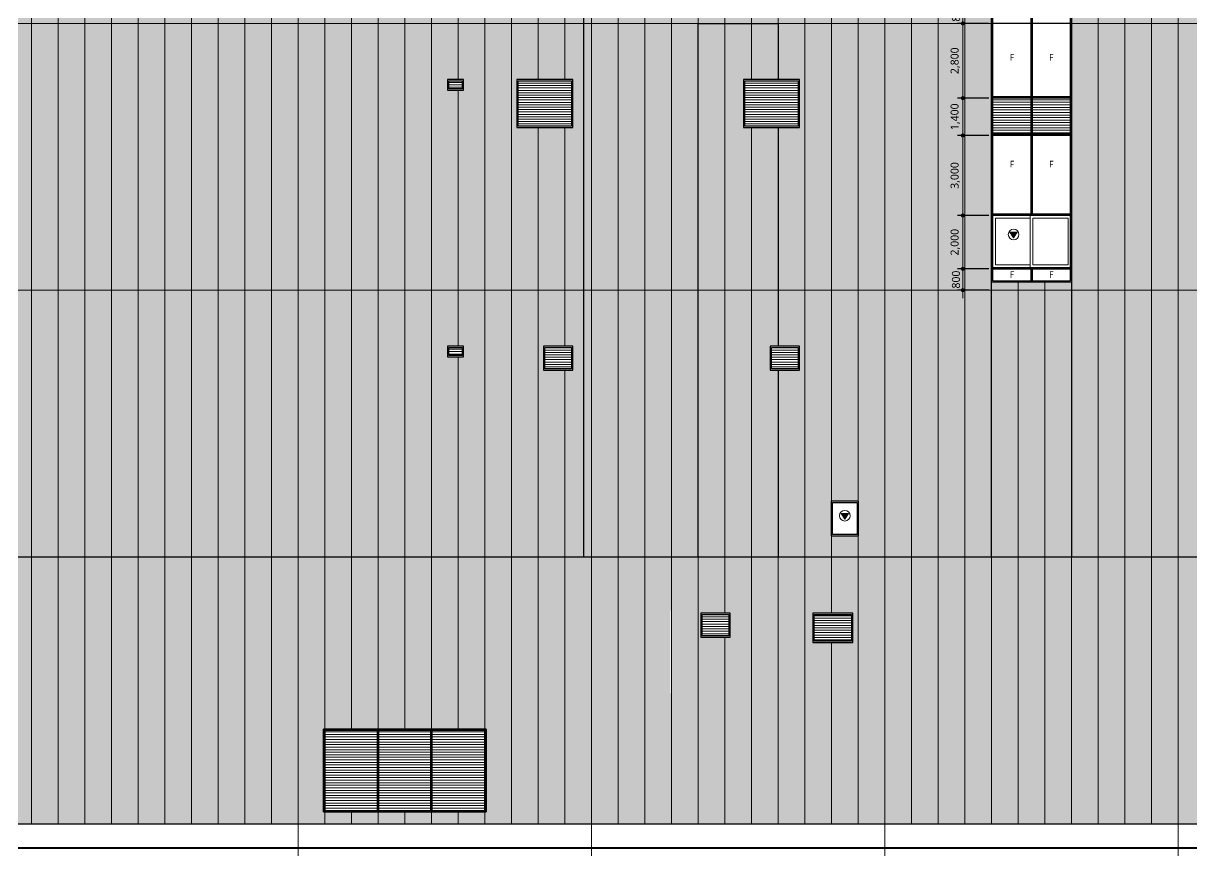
# Model space of a CAD drawing. Header units: millimetres. Extents: x 1680000 to 3024000, y 712800 to 950400.
# Drawn here: x 1854160 to 1897960, y 784360 to 815360 of the extents above; entities that cross this region are included whole.
import ezdxf
from ezdxf.enums import TextEntityAlignment as Align

# ---------------------------------------------------------------- set-up
doc = ezdxf.new("R2010")
doc.units = ezdxf.units.MM
doc.set_wipeout_variables(frame=1)
doc.linetypes.add('CEN', pattern=[62, 60, -1, 0, -1])
doc.linetypes.add('HID', pattern=[2, 1.1, -0.9])
doc.layers.get('Defpoints').update_dxf_attribs({"color": 140})
for name, color, linetype, lineweight in [('A-AXIS-LINE', 1, 'CEN', 15), ('A-DWXK-OPEN', 1, 'HID', 15), ('A-ELEV-LIN1', 2, 'Continuous', 40), ('A-ELEV-LIN2', 7, 'Continuous', 25), ('A-ELEV-LIN3', 8, 'Continuous', 18), ('A-ELEV-WIN', 4, 'Continuous', 25), ('A-MKXS-TEXT1', 3, 'Continuous', 25)]:
    doc.layers.add(name, color=color, linetype=linetype, lineweight=lineweight)
doc.layers.add('A-XXXX-NPLT', color=144, linetype='Continuous', lineweight=15, plot=False)
doc.layers.add('입면색상', color=7, linetype='Continuous')
doc.styles.add('HY울릉도L', font='')
doc.styles.add('맑은고딕', font='malgun.ttf')
doc.styles.get('HY울릉도L').set_extended_font_data('HYwulM')
doc.dimstyles.new('CDIM', dxfattribs={"dimtxt": 3, "dimasz": 1.5, "dimexe": 2, "dimexo": 1, "dimgap": 1, "dimtad": 1, "dimdec": 0, "dimrnd": 0.5, "dimzin": 0, "dimdsep": 32, "dimlunit": 6, "dimtxsty": 'HY울릉도L', "dimblk1": '_CIDOT', "dimblk2": '_CIDOT', "dimsah": 1, "dimcen": 5.5, "dimclrd": 2, "dimclre": 2, "dimclrt": 7, "dimadec": 0, "dimazin": 0, "dimtfac": 1, "dimtdec": 0, "dimtix": 1, "dimtmove": 2, "dimatfit": 1, "dimldrblk": '_CIDOT', "dimfxl": 1, "dimtolj": 1, "dimtzin": 0, "dimlwd": -1, "dimarcsym": 0})
pattern_1 = [(0, (995000, 712800), (2e-14, 95.25), [])]

# ---------------------------------------------------------------- blocks, each defined once
blk = doc.blocks.new('_CIDOT')
at = {"color": 0, "linetype": 'ByBlock'}
blk.add_line((2, 0), (-1, 0), dxfattribs=at)
at = {"color": 0, "linetype": 'ByBlock', "const_width": 0.5}
blk.add_lwpolyline([(-0.25, 0, 1), (0.25, 0, 1)], format="xyb", close=True, dxfattribs=at)
blk = doc.blocks.new('*D36')
at = {"layer": 'A-XXXX-NPLT', "transparency": 16777216}
for p, q in [((-1080, 10850), (-1080, 11000)), ((-1080, 10700), (-1080, 9900)), ((-1080, 9750), (-1080, 9600))]:
    blk.add_line(p, q, dxfattribs=at)
at = {"layer": 'A-XXXX-NPLT', "lineweight": -2, "transparency": 16777216}
for p, q in [((-100, 10700), (-1280, 10700)), ((-100, 9900), (-1280, 9900))]:
    blk.add_line(p, q, dxfattribs=at)
at = {"layer": 'Defpoints', "color": 0, "transparency": 16777216}
for p in [(0, 10700), (-1080, 9900), (0, 9900)]:
    blk.add_point(p, dxfattribs=at)
at = {"layer": 'A-XXXX-NPLT', "transparency": 16777216, "xscale": 150, "yscale": 150, "zscale": 150}
for p, rotation in [((-1080, 10700), 270), ((-1080, 9900), 90)]:
    blk.add_blockref('_CIDOT', p, dxfattribs=dict(at, rotation=rotation))
at = {"layer": 'A-XXXX-NPLT', "color": 3, "transparency": 16777216, "insert": (-1335, 10300), "char_height": 300, "attachment_point": 5, "rotation": 90, "style": '맑은고딕'}
blk.add_mtext('\\A1;800', dxfattribs=at)
blk = doc.blocks.new('*D41')
at = {"layer": 'A-XXXX-NPLT', "transparency": 16777216}
for p, q in [((-1080, 850), (-1080, 1000)), ((-1080, 700), (-1080, -100)), ((-1080, -250), (-1080, -400))]:
    blk.add_line(p, q, dxfattribs=at)
at = {"layer": 'A-XXXX-NPLT', "lineweight": -2, "transparency": 16777216}
for p, q in [((-100, 700), (-1280, 700)), ((-100, -100), (-1280, -100))]:
    blk.add_line(p, q, dxfattribs=at)
at = {"layer": 'Defpoints', "color": 0, "transparency": 16777216}
for p in [(0, 700), (-1080, -100), (0, -100)]:
    blk.add_point(p, dxfattribs=at)
at = {"layer": 'A-XXXX-NPLT', "transparency": 16777216, "xscale": 150, "yscale": 150, "zscale": 150}
for p, rotation in [((-1080, 700), 270), ((-1080, -100), 90)]:
    blk.add_blockref('_CIDOT', p, dxfattribs=dict(at, rotation=rotation))
at = {"layer": 'A-XXXX-NPLT', "color": 3, "transparency": 16777216, "insert": (-1335, 300), "char_height": 300, "attachment_point": 5, "rotation": 90, "style": '맑은고딕'}
blk.add_mtext('\\A1;800', dxfattribs=at)
blk = doc.blocks.new('*D42')
at = {"layer": 'A-XXXX-NPLT', "lineweight": -2, "transparency": 16777216}
for p, q in [((-100, 2700), (-1280, 2700)), ((-100, 700), (-1280, 700))]:
    blk.add_line(p, q, dxfattribs=at)
at = {"layer": 'A-XXXX-NPLT', "transparency": 16777216}
blk.add_line((-1080, 850), (-1080, 2550), dxfattribs=at)
at = {"layer": 'Defpoints', "color": 0, "transparency": 16777216}
for p in [(-1080, 2700), (0, 2700), (0, 700)]:
    blk.add_point(p, dxfattribs=at)
at = {"layer": 'A-XXXX-NPLT', "transparency": 16777216, "xscale": 150, "yscale": 150, "zscale": 150}
for p, rotation in [((-1080, 2700), 90), ((-1080, 700), 270)]:
    blk.add_blockref('_CIDOT', p, dxfattribs=dict(at, rotation=rotation))
at = {"layer": 'A-XXXX-NPLT', "color": 3, "transparency": 16777216, "insert": (-1360, 1700), "char_height": 300, "attachment_point": 5, "rotation": 90, "style": '맑은고딕'}
blk.add_mtext('\\A1;2,000', dxfattribs=at)
blk = doc.blocks.new('*D43')
at = {"layer": 'A-XXXX-NPLT', "lineweight": -2, "transparency": 16777216}
for p, q in [((-100, 9900), (-1280, 9900)), ((-100, 7100), (-1280, 7100))]:
    blk.add_line(p, q, dxfattribs=at)
at = {"layer": 'A-XXXX-NPLT', "transparency": 16777216}
blk.add_line((-1080, 7250), (-1080, 9750), dxfattribs=at)
at = {"layer": 'Defpoints', "color": 0, "transparency": 16777216}
for p in [(-1080, 9900), (0, 9900), (0, 7100)]:
    blk.add_point(p, dxfattribs=at)
at = {"layer": 'A-XXXX-NPLT', "transparency": 16777216, "xscale": 150, "yscale": 150, "zscale": 150}
for p, rotation in [((-1080, 9900), 90), ((-1080, 7100), 270)]:
    blk.add_blockref('_CIDOT', p, dxfattribs=dict(at, rotation=rotation))
at = {"layer": 'A-XXXX-NPLT', "color": 3, "transparency": 16777216, "insert": (-1360, 8500), "char_height": 300, "attachment_point": 5, "rotation": 90, "style": '맑은고딕'}
blk.add_mtext('\\A1;2,800', dxfattribs=at)
blk = doc.blocks.new('*D44')
at = {"layer": 'A-XXXX-NPLT', "lineweight": -2, "transparency": 16777216}
for p, q in [((-100, 7100), (-1280, 7100)), ((-100, 5700), (-1280, 5700))]:
    blk.add_line(p, q, dxfattribs=at)
at = {"layer": 'A-XXXX-NPLT', "transparency": 16777216}
blk.add_line((-1080, 6950), (-1080, 5850), dxfattribs=at)
at = {"layer": 'Defpoints', "color": 0, "transparency": 16777216}
for p in [(0, 7100), (-1080, 5700), (0, 5700)]:
    blk.add_point(p, dxfattribs=at)
at = {"layer": 'A-XXXX-NPLT', "transparency": 16777216, "xscale": 150, "yscale": 150, "zscale": 150}
for p, rotation in [((-1080, 7100), 90), ((-1080, 5700), 270)]:
    blk.add_blockref('_CIDOT', p, dxfattribs=dict(at, rotation=rotation))
at = {"layer": 'A-XXXX-NPLT', "color": 3, "transparency": 16777216, "insert": (-1361, 6400), "char_height": 300, "attachment_point": 5, "rotation": 90, "style": '맑은고딕'}
blk.add_mtext('\\A1;1,400', dxfattribs=at)
blk = doc.blocks.new('*D45')
at = {"layer": 'A-XXXX-NPLT', "lineweight": -2, "transparency": 16777216}
for p, q in [((-100, 5700), (-1280, 5700)), ((-100, 2700), (-1280, 2700))]:
    blk.add_line(p, q, dxfattribs=at)
at = {"layer": 'A-XXXX-NPLT', "transparency": 16777216}
blk.add_line((-1080, 5550), (-1080, 2850), dxfattribs=at)
at = {"layer": 'Defpoints', "color": 0, "transparency": 16777216}
for p in [(0, 5700), (-1080, 2700), (0, 2700)]:
    blk.add_point(p, dxfattribs=at)
at = {"layer": 'A-XXXX-NPLT', "transparency": 16777216, "xscale": 150, "yscale": 150, "zscale": 150}
for p, rotation in [((-1080, 5700), 90), ((-1080, 2700), 270)]:
    blk.add_blockref('_CIDOT', p, dxfattribs=dict(at, rotation=rotation))
at = {"layer": 'A-XXXX-NPLT', "color": 3, "transparency": 16777216, "insert": (-1360, 4200), "char_height": 300, "attachment_point": 5, "rotation": 90, "style": '맑은고딕'}
blk.add_mtext('\\A1;3,000', dxfattribs=at)
blk = doc.blocks.new('소방관진입창')
at = {"layer": 'A-DWXK-OPEN', "linetype": 'Continuous', "ltscale": 50, "true_color": 0xcd2027}
h = blk.add_hatch(color=242, dxfattribs=at)
h.dxf.hatch_style = 1
h.paths.add_polyline_path([(138, 80), (-138, 80), (0, -130)])
at = {"layer": 'A-DWXK-OPEN', "color": 242, "linetype": 'Continuous', "ltscale": 50, "true_color": 0xcd2027}
blk.add_lwpolyline([(-138, 80), (0, -130), (138, 80)], close=True, dxfattribs=at)
blk.add_circle((0, 0), 200, dxfattribs=at)
blk = doc.blocks.new('axis')
at = {"layer": 'A-AXIS-LINE'}
for p, q in [((4621438.1, -401118.7), (4883538.1, -401118.7)), ((4621438.1, -411118.7), (4883538.1, -411118.7)), ((4621438.1, -421118.7), (4883538.1, -421118.7)), ((4621438.1, -431118.7), (4883538.1, -431118.7))]:
    blk.add_line(p, q, dxfattribs=at)
blk = doc.blocks.new('3f소방창')
blk.add_wipeout([(-10, -200), (-10, -1500), (1010, -1500), (1010, -200)]).dxf.layer = 'A-ELEV-LIN3'
at = {"layer": 'A-ELEV-WIN'}
blk.add_lwpolyline([(1010, -1500), (1010, -200), (-10, -200), (-10, -1500), (1010, -1500)], dxfattribs=at)
blk.add_lwpolyline([(40, -1450), (40, -250), (960, -250), (960, -1450)], close=True, dxfattribs=at)
blk = doc.blocks.new('1f 루버-1')
blk.add_wipeout([(0, -300), (0, -700), (600, -700), (600, -300)]).dxf.layer = 'A-ELEV-LIN3'
at = {"layer": 'A-ELEV-LIN3'}
for p, q in [((550, -410), (50, -410)), ((550, -500), (50, -500)), ((550, -590), (50, -590))]:
    blk.add_line(p, q, dxfattribs=at)
at = {"layer": 'A-ELEV-WIN'}
blk.add_lwpolyline([(600, -700), (600, -300), (0, -300), (0, -700), (600, -700)], dxfattribs=at)
blk.add_lwpolyline([(50, -650), (50, -350), (550, -350), (550, -650)], close=True, dxfattribs=at)
blk = doc.blocks.new('4f 루버')
blk.add_wipeout([(0, -300), (0, -2100), (2100, -2100), (2100, -300)]).dxf.layer = 'A-ELEV-LIN3'
at = {"layer": 'A-ELEV-LIN3'}
for p, q in [((2050, -440), (50, -440)), ((2050, -530), (50, -530)), ((2050, -620), (50, -620)), ((2050, -710), (50, -710)), ((2050, -800), (50, -800)), ((2050, -890), (50, -890)), ((2050, -980), (50, -980)), ((2050, -1070), (50, -1070)), ((2050, -1160), (50, -1160)), ((2050, -1250), (50, -1250)), ((2050, -1340), (50, -1340)), ((2050, -1430), (50, -1430)), ((2050, -1520), (50, -1520)), ((2050, -1610), (50, -1610)), ((2050, -1700), (50, -1700)), ((2050, -1790), (50, -1790)), ((2050, -1880), (50, -1880)), ((2050, -1970), (50, -1970))]:
    blk.add_line(p, q, dxfattribs=at)
at = {"layer": 'A-ELEV-WIN'}
blk.add_lwpolyline([(2100, -2100), (2100, -300), (0, -300), (0, -2100), (2100, -2100)], dxfattribs=at)
blk.add_lwpolyline([(50, -2050), (50, -350), (2050, -350), (2050, -2050)], close=True, dxfattribs=at)
blk = doc.blocks.new('1f 루버')
blk.add_wipeout([(0, -300), (0, -1200), (1100, -1200), (1100, -300)]).dxf.layer = 'A-ELEV-LIN3'
at = {"layer": 'A-ELEV-LIN3'}
for p, q in [((1050, -440), (50, -440)), ((1050, -530), (50, -530)), ((1050, -620), (50, -620)), ((1050, -710), (50, -710)), ((1050, -800), (50, -800)), ((1050, -890), (50, -890)), ((1050, -980), (50, -980)), ((1050, -1070), (50, -1070))]:
    blk.add_line(p, q, dxfattribs=at)
at = {"layer": 'A-ELEV-WIN'}
blk.add_lwpolyline([(1100, -1200), (1100, -300), (0, -300), (0, -1200), (1100, -1200)], dxfattribs=at)
blk.add_lwpolyline([(50, -1150), (50, -350), (1050, -350), (1050, -1150)], close=True, dxfattribs=at)
blk = doc.blocks.new('1f 루버-2')
blk.add_wipeout([(-900, -300), (-900, -1400), (600, -1400), (600, -300)]).dxf.layer = 'A-ELEV-LIN3'
at = {"layer": 'A-ELEV-LIN3'}
for p, q in [((550, -400), (-850, -400)), ((550, -490), (-850, -490)), ((550, -580), (-850, -580)), ((550, -670), (-850, -670)), ((550, -760), (-850, -760)), ((550, -850), (-850, -850)), ((550, -940), (-850, -940)), ((550, -1030), (-850, -1030)), ((550, -1120), (-850, -1120)), ((550, -1210), (-850, -1210)), ((550, -1300), (-850, -1300))]:
    blk.add_line(p, q, dxfattribs=at)
at = {"layer": 'A-ELEV-WIN'}
blk.add_lwpolyline([(600, -1400), (600, -300), (-900, -300), (-900, -1400), (600, -1400)], dxfattribs=at)
blk.add_lwpolyline([(-850, -1350), (-850, -350), (550, -350), (550, -1350)], close=True, dxfattribs=at)
blk = doc.blocks.new('입면창2')
blk.add_wipeout([(0, 50050), (3000, 50050), (3000, 200), (0, 200)]).dxf.layer = 'A-ELEV-LIN3'
at = {"layer": 'A-ELEV-LIN3'}
h = blk.add_hatch(dxfattribs=at)
h.set_pattern_fill('ANSI31', color=253, scale=30, angle=315)
h.set_pattern_definition([(0, (-59545.61, -102760), (2e-14, 95.25), [])])
h.paths.add_polyline_path([(2950, 5750), (2950, 7100), (1525, 7100), (1525, 5750)])
h.paths.add_polyline_path([(50, 7100), (50, 5750), (1475, 5750), (1475, 7100)])
at = {"layer": 'A-ELEV-LIN3', "color": 253}
for points in [[(1450, 2700), (1450, 750)], [(1450, 850), (150, 850), (150, 2600), (1450, 2600)]]:
    blk.add_lwpolyline(points, dxfattribs=at)
blk.add_lwpolyline([(1550, 2600), (2875, 2600), (2875, 850), (1550, 850)], close=True, dxfattribs=at)
at = {"layer": 'A-ELEV-WIN'}
for p, q in [((50, 750), (2950, 750)), ((50, 700), (1475, 700)), ((1475, 750), (1475, 250)), ((1525, 750), (1525, 250)), ((1525, 700), (2950, 700)), ((50, 250), (2950, 250))]:
    blk.add_line(p, q, dxfattribs=at)
blk.add_lwpolyline([(3000, 200), (0, 200), (0, 50050), (3000, 50050)], close=True, dxfattribs=at)
for points in [[(50, 250), (50, 50000), (2950, 50000), (2950, 250)], [(1475, 10750), (1475, 2700)], [(1525, 10750), (1525, 2700)], [(1475, 9900), (50, 9900)], [(2950, 9900), (1525, 9900)], [(1475, 7150), (50, 7150)], [(1475, 7100), (50, 7100)], [(2950, 7150), (1525, 7150)], [(2950, 7100), (1525, 7100)], [(1475, 5750), (50, 5750)], [(1475, 5700), (50, 5700)], [(2950, 5750), (1525, 5750)], [(2950, 5700), (1525, 5700)], [(1475, 2750), (50, 2750)], [(2950, 2700), (50, 2700)], [(2950, 2750), (1525, 2750)]]:
    blk.add_lwpolyline(points, dxfattribs=at)
at = {"layer": 'A-MKXS-TEXT1', "style": '맑은고딕'}
for p in [(762.5, 8625), (2237.5, 8625), (762.5, 4625), (2237.5, 4625), (762.5, 485.5), (2237.5, 485.5)]:
    blk.add_text('F', height=250, dxfattribs=at).set_placement(p, align=Align.MIDDLE_CENTER)
at = {"layer": 'A-XXXX-NPLT'}
for p1, p2, picture, middle in [((0, 10700), (0, 9900), '*D36', (-1335, 10300)), ((0, 700), (0, -100), '*D41', (-1335, 300))]:
    dim = blk.add_aligned_dim(p1=p1, p2=p2, distance=-1080, dimstyle='CDIM', override={"dimscale": 100, "dimtxsty": '맑은고딕', "dimclrd": 256, "dimclre": 256, "dimclrt": 3}, dxfattribs=at)
    dim.commit()
    dim.dimension.update_dxf_attribs({"geometry": picture, "text_midpoint": middle})
for base, p1, p2, picture, middle in [((-1080, 9900), (0, 7100), (0, 9900), '*D43', (-1360.2, 8500)), ((-1080, 5700), (0, 7100), (0, 5700), '*D44', (-1361, 6400)), ((-1080, 2700), (0, 5700), (0, 2700), '*D45', (-1360.2, 4200)), ((-1080, 2700), (0, 700), (0, 2700), '*D42', (-1360.2, 1700))]:
    dim = blk.add_linear_dim(base=base, p1=p1, p2=p2, angle=90, dimstyle='CDIM', override={"dimscale": 100, "dimtxsty": '맑은고딕', "dimclrd": 256, "dimclre": 256, "dimclrt": 3}, dxfattribs=at)
    dim.commit()
    dim.dimension.update_dxf_attribs({"geometry": picture, "text_midpoint": middle})

msp = doc.modelspace()

# ---------------------------------------------------------------- hatches: boundary and pattern name
at = {"layer": 'A-ELEV-LIN3'}
h = msp.add_hatch(dxfattribs=at)
h.set_pattern_fill('ANSI31', color=253, scale=30, angle=315)
h.set_pattern_definition([(0, (-13000, 712800), (2e-14, 95.25), [])])
h.paths.add_polyline_path([(1865460, 785860), (1867435, 785860), (1867435, 788860), (1865460, 788860)])
h = msp.add_hatch(dxfattribs=at)
h.set_pattern_fill('ANSI31', color=253, scale=30, angle=315)
h.set_pattern_definition(pattern_1)
h.paths.add_polyline_path([(1869435, 788860), (1867485, 788860), (1867485, 785860), (1869435, 785860)])
h = msp.add_hatch(dxfattribs=at)
h.set_pattern_fill('ANSI31', color=253, scale=30, angle=315)
h.set_pattern_definition(pattern_1)
h.paths.add_polyline_path([(1869485, 785860), (1871460, 785860), (1871460, 788860), (1869485, 788860)])
at = {"layer": '입면색상', "true_color": 0x003f2d}
h = msp.add_hatch(color=118, dxfattribs=at)
h.dxf.hatch_style = 1
h.paths.add_polyline_path([(1850960, 795360), (1875160, 795360), (1875160, 861810), (1875160, 865710), (1850810, 865710), (1850810, 857010), (1850960, 857010)])
at = {"layer": '입면색상', "true_color": 0x435254}
h = msp.add_hatch(color=251, dxfattribs=at)
h.dxf.hatch_style = 1
h.paths.add_polyline_path([(1942110, 795360), (1850960, 795360), (1850960, 785360), (1942110, 785360)])
h.paths.add_polyline_path([(1865410, 788910), (1871510, 788910), (1871510, 785810), (1865410, 785810)], flags=16)
h.paths.add_polyline_path([(1878410, 790260), (1878410, 793360), (1878460, 793360), (1878460, 790260)], flags=16)
h.paths.add_polyline_path([(1934460, 815360), (1937460, 815360), (1937460, 795360), (1934460, 795360)])
h.paths.add_polyline_path([(1923460, 815360), (1926460, 815360), (1926460, 795360), (1923460, 795360)])
h.paths.add_polyline_path([(1912460, 815360), (1915460, 815360), (1915460, 795360), (1912460, 795360)])
h.paths.add_polyline_path([(1901460, 815360), (1904460, 815360), (1904460, 795360), (1901460, 795360)])
h.paths.add_polyline_path([(1890460, 815360), (1893460, 815360), (1893460, 795360), (1890460, 795360)])
h.paths.add_polyline_path([(1912460, 835360), (1915460, 835360), (1915460, 816360), (1912460, 816360)])
h.paths.add_polyline_path([(1901460, 835360), (1904460, 835360), (1904460, 816360), (1901460, 816360)])
h.paths.add_polyline_path([(1890460, 835360), (1893460, 835360), (1893460, 816360), (1890460, 816360)])
h.paths.add_polyline_path([(1879460, 835360), (1882460, 835360), (1882460, 816360), (1879460, 816360)])
h.paths.add_polyline_path([(1875160, 835360), (1915460, 835360), (1915460, 836360), (1875160, 836360)])
h.paths.add_polyline_path([(1875160, 815360), (1942110, 815360), (1942110, 816360), (1875160, 816360)])
h.paths.add_polyline_path([(1879460, 861810), (1882460, 861810), (1882460, 836360), (1879460, 836360)])
h.paths.add_polyline_path([(1912460, 857010), (1915460, 857010), (1915460, 836360), (1912460, 836360)])
h.paths.add_polyline_path([(1901460, 861810), (1904460, 861810), (1904460, 836360), (1901460, 836360)])
h.paths.add_polyline_path([(1890460, 861810), (1893460, 861810), (1893460, 836360), (1890460, 836360)])
h.paths.add_polyline_path([(1760810, 815360), (1761960, 815360), (1761960, 795360), (1760810, 795360)])
h.paths.add_polyline_path([(1749810, 815360), (1752810, 815360), (1752810, 795360), (1749810, 795360)])
h.paths.add_polyline_path([(1760810, 835360), (1761960, 835360), (1761960, 816360), (1760810, 816360)])
h.paths.add_polyline_path([(1749810, 835360), (1752810, 835360), (1752810, 816360), (1749810, 816360)])
h.paths.add_polyline_path([(1763810, 850695.9), (1761960, 850517), (1761960, 836360), (1760810, 836360), (1760810, 857010), (1763810, 857010)])
h.paths.add_polyline_path([(1744810, 835360), (1761960, 835360), (1761960, 836360), (1744810, 836360)])
h.paths.add_polyline_path([(1744810, 815360), (1761960, 815360), (1761960, 816360), (1744810, 816360)])
h.paths.add_polyline_path([(1749810, 857010), (1752810, 857010), (1752810, 836360), (1749810, 836360)])
h.paths.add_polyline_path([(1785810, 857010), (1782810, 857010), (1782810, 852531.6), (1785810, 852823.6)])
h.paths.add_polyline_path([(1774810, 857010), (1771810, 857010), (1771809.4, 851468.7), (1774810, 851758.6)])
h.paths.add_polyline_path([(1744810, 785360), (1761960, 785360), (1761960, 795360), (1744810, 795360)])
h.paths.add_polyline_path([(1879460, 800260), (1882460, 800260), (1882460, 815360), (1879460, 815360)])
h.paths.add_polyline_path([(1882460, 800260), (1879460, 800260), (1879460, 795360), (1882460, 795360)])
h.paths.add_polyline_path([(1793810, 853597.3), (1796810, 853887.4), (1796810, 857010), (1793810, 857010)])
h.paths.add_polyline_path([(1804810, 854661.1), (1807810, 854951.2), (1807810, 857010), (1804810, 857010)])
h.paths.add_polyline_path([(1815810, 855724.9), (1818810, 856015.1), (1818810, 857010), (1815810, 857010)])
at = {"layer": '입면색상', "true_color": 0xcad1d3}
h = msp.add_hatch(color=254, dxfattribs=at)
h.dxf.hatch_style = 1
h.paths.add_polyline_path([(1749810, 857010), (1744810, 857010), (1744810, 836360), (1749810, 836360)])
h.paths.add_polyline_path([(1760810, 857010), (1752810, 857010), (1752810, 836360), (1760810, 836360)])
h.paths.add_polyline_path([(1782810, 857010), (1774810, 857010), (1774810, 851758.6), (1782810, 852531.6)])
h.paths.add_polyline_path([(1793810, 857010), (1785810, 857010), (1785810, 852823.6), (1793810, 853597.3)])
h.paths.add_polyline_path([(1749810, 835360), (1744810, 835360), (1744810, 816360), (1749810, 816360)])
h.paths.add_polyline_path([(1760810, 835360), (1752810, 835360), (1752810, 816360), (1760810, 816360)])
h.paths.add_polyline_path([(1760810, 815360), (1752810, 815360), (1752810, 795360), (1760810, 795360)])
h.paths.add_polyline_path([(1749810, 815360), (1744810, 815360), (1744810, 795360), (1749810, 795360)])
h.paths.add_polyline_path([(1879460, 835360), (1875160, 835360), (1875160, 816360), (1879460, 816360)])
h.paths.add_polyline_path([(1901460, 835360), (1893460, 835360), (1893460, 816360), (1901460, 816360)])
h.paths.add_polyline_path([(1890460, 835360), (1882460, 835360), (1882460, 816360), (1890460, 816360)])
h.paths.add_polyline_path([(1901460, 815360), (1893460, 815360), (1893460, 795360), (1901460, 795360)])
h.paths.add_polyline_path([(1912460, 815360), (1904460, 815360), (1904460, 795360), (1912460, 795360)])
h.paths.add_polyline_path([(1923460, 815360), (1915460, 815360), (1915460, 795360), (1923460, 795360)])
h.paths.add_polyline_path([(1934460, 815360), (1926460, 815360), (1926460, 795360), (1934460, 795360)])
h.paths.add_polyline_path([(1942110, 815360), (1937460, 815360), (1937460, 795360), (1942110, 795360)])
h.paths.add_polyline_path([(1909060, 861810), (1904460, 861810), (1904460, 836360), (1912460, 836360), (1912460, 857010), (1909060, 857010)])
h.paths.add_polyline_path([(1890460, 861810), (1882460, 861810), (1882460, 836360), (1890460, 836360)])
h.paths.add_polyline_path([(1901460, 861810), (1893460, 861810), (1893460, 836360), (1901460, 836360)])
h.paths.add_polyline_path([(1879460, 861810), (1875160, 861810), (1875160, 836360), (1879460, 836360)])
h.paths.add_polyline_path([(1882460, 803360), (1882485, 803360), (1882435, 800260), (1882460, 800260), (1882460, 795360), (1890460, 795360), (1890460, 815360), (1882460, 815360)])
h.paths.add_polyline_path([(1912460, 835360), (1904460, 835360), (1904460, 816360), (1912460, 816360)])
h.paths.add_polyline_path([(1879460, 800260), (1879460, 803360), (1879460, 815360), (1875160, 815360), (1875160, 795360), (1879460, 795360)])
h.paths.add_polyline_path([(1763810, 850695.9), (1771809.4, 851469.6), (1771810, 857010), (1763810, 857010)])
h.paths.add_polyline_path([(1796810, 853887.4), (1804810, 854661.1), (1804810, 857010), (1796810, 857010)])
h.paths.add_polyline_path([(1807810, 854951.2), (1815810, 855724.9), (1815810, 857010), (1807810, 857010)])
h.paths.add_polyline_path([(1818810, 856015.1), (1829097.6, 857010), (1829108, 857010), (1829177, 857017.7), (1818810, 857010)])

# ---------------------------------------------------------------- linework, layer by layer
at = {"layer": 'A-AXIS-LINE'}
for p, q in [((1864460, 880860), (1864460, 764360)), ((1875460, 880860), (1875460, 764360)), ((1886460, 880860), (1886460, 764360)), ((1897460, 880860), (1897460, 764360))]:
    msp.add_line(p, q, dxfattribs=at)
at = {"layer": 'A-ELEV-LIN1'}
msp.add_lwpolyline([(1744810, 784460), (1942110, 784460)], dxfattribs=at)
at = {"layer": 'A-ELEV-LIN2'}
msp.add_lwpolyline([(1850960, 785360), (1942110, 785360)], dxfattribs=at)
at = {"layer": 'A-ELEV-LIN3'}
for p, q in [((1854460, 785360), (1854460, 865710)), ((1855460, 785360), (1855460, 865710)), ((1856460, 785360), (1856460, 865710)), ((1857460, 785360), (1857460, 865710)), ((1858460, 785360), (1858460, 865710)), ((1859460, 785360), (1859460, 865710)), ((1860460, 785360), (1860460, 865710)), ((1861460, 785360), (1861460, 865710)), ((1862460, 785360), (1862460, 865710)), ((1863460, 785360), (1863460, 865710)), ((1864460, 784560), (1864460, 865710)), ((1865460, 785360), (1865460, 865710)), ((1866460, 788910), (1866460, 865710)), ((1867460, 788910), (1867460, 865710)), ((1868460, 788910), (1868460, 865710)), ((1869460, 788910), (1869460, 865710)), ((1870460, 788910), (1870460, 865710)), ((1871460, 785360), (1871460, 865710)), ((1872460, 785360), (1872460, 865710)), ((1873460, 785360), (1873460, 865710)), ((1874460, 785360), (1874460, 865710)), ((1875460, 785360), (1875460, 861810)), ((1876460, 785360), (1876460, 861810)), ((1877460, 785360), (1877460, 861810)), ((1878460, 785360), (1878460, 861810)), ((1879460, 803360), (1879460, 861810)), ((1880460, 803360), (1880460, 861810)), ((1881460, 803360), (1881460, 861810)), ((1882460, 803360), (1882460, 861810)), ((1883460, 803360), (1883460, 861810)), ((1884460, 785360), (1884460, 861810)), ((1885460, 785360), (1885460, 861810)), ((1886460, 785360), (1886460, 861810)), ((1887460, 785360), (1887460, 861810)), ((1888460, 785360), (1888460, 861810)), ((1889460, 785360), (1889460, 861810)), ((1890460, 785360), (1890460, 861810)), ((1893460, 785360), (1893460, 861810)), ((1894460, 785360), (1894460, 861810)), ((1895460, 785360), (1895460, 861810)), ((1896460, 785360), (1896460, 861810)), ((1897460, 785360), (1897460, 861810)), ((1891460, 785360), (1891460, 805660)), ((1892460, 785360), (1892460, 805660)), ((1879460, 793360), (1879460, 803360)), ((1880460, 785360), (1880460, 803360)), ((1881460, 793360), (1881460, 803360)), ((1882460, 793360), (1882460, 803360)), ((1883460, 793360), (1883460, 803360)), ((1879460, 785360), (1879460, 793360)), ((1881460, 785360), (1881460, 793360)), ((1882460, 785360), (1882460, 793360)), ((1883460, 785360), (1883460, 793360)), ((1866460, 785360), (1866460, 785810)), ((1867460, 785360), (1867460, 785810)), ((1868460, 785360), (1868460, 785810)), ((1869460, 785360), (1869460, 785810)), ((1870460, 785360), (1870460, 785810))]:
    msp.add_line(p, q, dxfattribs=at)
at = {"layer": 'A-ELEV-WIN'}
for points in [[(1865410, 785810), (1871510, 785810), (1871510, 788910), (1865410, 788910)], [(1865460, 785860), (1871460, 785860), (1871460, 788860), (1865460, 788860)]]:
    msp.add_lwpolyline(points, close=True, dxfattribs=at)
for points in [[(1867435, 785860), (1867435, 788860)], [(1867485, 785860), (1867485, 788860)], [(1869435, 785860), (1869435, 788860)], [(1869485, 785860), (1869485, 788860)]]:
    msp.add_lwpolyline(points, dxfattribs=at)
at = {"layer": '입면색상'}
msp.add_line((1875160, 861810), (1875160, 795360), dxfattribs=at)
for points in [[(1850960, 795360), (1850960, 857010), (1850810, 857010), (1850810, 865710), (1875160, 865710), (1875160, 861810), (1909060, 861810), (1909060, 857010), (1942110, 857010), (1942110, 795360)], [(1890460, 815360), (1893460, 815360), (1893460, 795360), (1890460, 795360)], [(1942110, 795360), (1850960, 795360), (1850960, 785360), (1942110, 785360)]]:
    msp.add_lwpolyline(points, close=True, dxfattribs=at)
for points in [[(1879460, 803360), (1879460, 815360), (1882460, 815360), (1882460, 803360)], [(1882460, 803360), (1882460, 795360), (1879460, 795360), (1879460, 803360)]]:
    msp.add_lwpolyline(points, dxfattribs=at)
at = {"layer": '입면색상', "color": 254, "true_color": 0xcad1d3}
msp.add_lwpolyline([(1865410, 788910), (1871510, 788910), (1871510, 785810), (1865410, 785810)], close=True, dxfattribs=at)

# ---------------------------------------------------------------- block references
at = {"layer": 'A-AXIS-LINE'}
msp.add_blockref('axis', (-2904478.1, 1216478.7), dxfattribs=at)

# ---------------------------------------------------------------- next in the draw order: block references
msp.add_blockref('입면창2', (1890460, 805460))
at = {"layer": 'A-ELEV-LIN3'}
for name, p in [('1f 루버-1', (1870060, 813560)), ('4f 루버', (1872660, 813560)), ('4f 루버', (1881160, 813560)), ('1f 루버-1', (1870060, 803560)), ('1f 루버', (1873660, 803560)), ('1f 루버', (1882160, 803560)), ('3f소방창', (1884460, 797660)), ('1f 루버', (1879560, 793560)), ('1f 루버-2', (1884660, 793560))]:
    msp.add_blockref(name, p, dxfattribs=at)

# ---------------------------------------------------------------- next in the draw order: block references
for p in [(1891285, 807450.2), (1884960, 796910)]:
    msp.add_blockref('소방관진입창', p)

doc.saveas('drawing.dxf')
